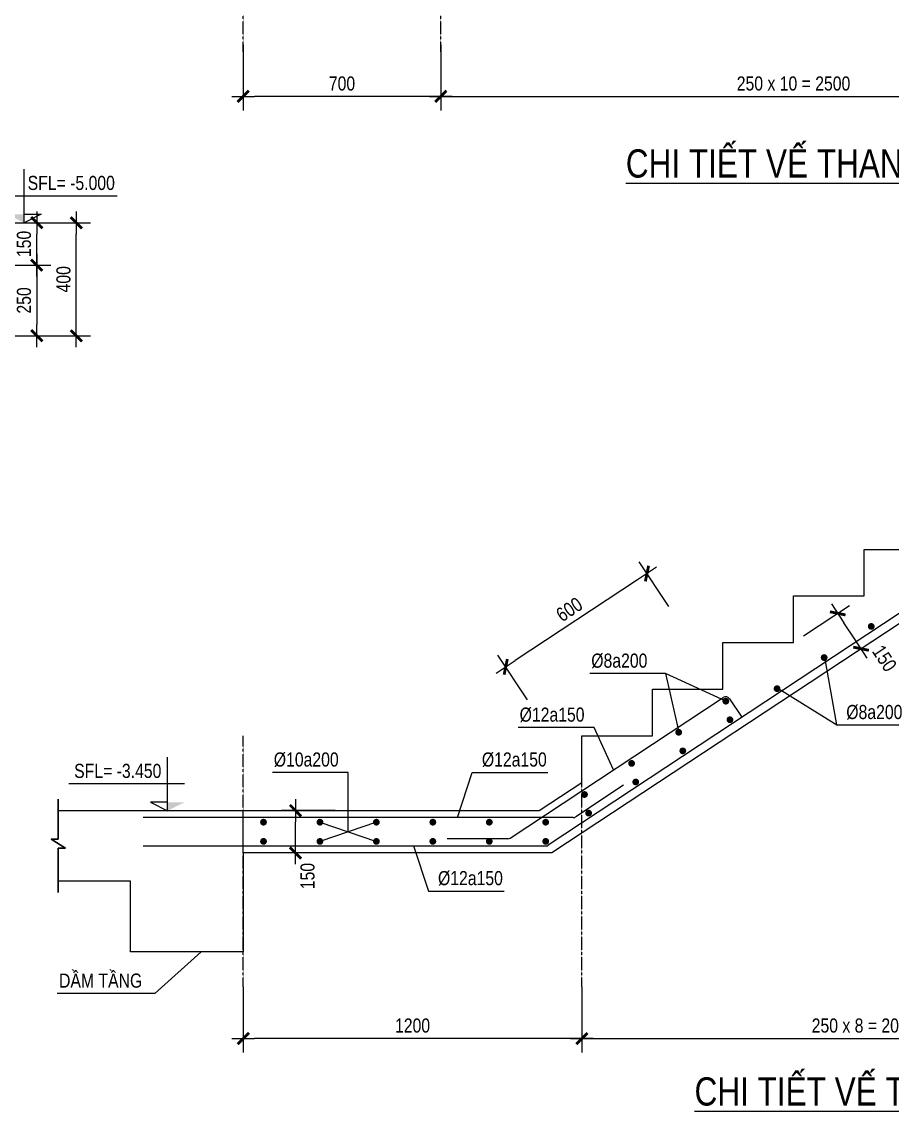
# Model space of a CAD drawing. Header units: millimetres. Extents: x 379264 to 1158416, y -283062 to 356890.
# Drawn here: x 1133062 to 1140773, y -22315 to -12671 of the extents above; entities that cross this region are included whole.
import ezdxf
from ezdxf.enums import TextEntityAlignment as Align

# ---------------------------------------------------------------- set-up
doc = ezdxf.new("R2010")
doc.units = ezdxf.units.MM
doc.linetypes.add('CENTER', pattern=[2, 1.25, -0.25, 0.25, -0.25])
doc.linetypes.add('HIDDEN', pattern=[9.525, 6.35, -3.175])
for name, color, linetype in [('01PM. TEXT A', 3, 'Continuous'), ('02PM. TEXT B', 4, 'Continuous'), ('04PM. THIN', 7, 'Continuous'), ('05PM. FRAME', 4, 'Continuous'), ('06PM. HIDDEN', 4, 'HIDDEN'), ('08PM. SSS X', 6, 'Continuous'), ('11PM. DIM', 2, 'Continuous'), ('12PM. GRID', 8, 'CENTER'), ('BLOCK A - CHI TIET THANG 4$0$Net cat Tuong', 4, 'Continuous'), ('CHI TIET THANG SAN VUON$0$Number Step', 94, 'Continuous')]:
    doc.layers.add(name, color=color, linetype=linetype)
doc.styles.add('[PMDC2013]STYLE', font='arial.ttf', dxfattribs={"width": 0.8})
doc.dimstyles.new('20', dxfattribs={"dimtxt": 250, "dimasz": 200, "dimexe": 250, "dimexo": 0, "dimgap": 100, "dimtad": 1, "dimdec": 0, "dimlfac": 0.2, "dimzin": 0, "dimdsep": 46, "dimtxsty": '[PMDC2013]STYLE', "dimblk": 'TICK', "dimcen": 0, "dimdle": 300, "dimclrd": 2, "dimclre": 2, "dimclrt": 4, "dimadec": 0, "dimazin": 0, "dimtfac": 0.004, "dimtdec": 0, "dimtix": 1, "dimtmove": 2, "dimatfit": 3, "dimldrblk": 'TICK', "dimfxl": 1, "dimtvp": 0.8, "dimtolj": 1, "dimtzin": 0, "dimarcsym": 0})

# ---------------------------------------------------------------- blocks, each defined once
blk = doc.blocks.new('TICK')
at = {"color": 0, "linetype": 'ByBlock'}
blk.add_line((1, 0), (-1, 0), dxfattribs=at)
at = {"color": 7, "linetype": 'ByBlock', "const_width": 0.25}
blk.add_lwpolyline([(-0.5, -0.5), (0.5, 0.5)], dxfattribs=at)
blk = doc.blocks.new('*D1332')
at = {"layer": '11PM. DIM', "color": 2, "lineweight": -2, "ltscale": 0.3, "transparency": 16777216}
for p, q in [((761596, -340445), (762546, -340445)), ((762296, -340995), (762296, -340645)), ((761596, -341195), (762546, -341195))]:
    blk.add_line(p, q, dxfattribs=at)
at = {"layer": 'Defpoints', "color": 0, "ltscale": 0.3, "transparency": 16777216}
for p in [(761596, -340445), (762296, -340445), (761596, -341195)]:
    blk.add_point(p, dxfattribs=at)
at = {"layer": '11PM. DIM', "color": 2, "lineweight": -2, "ltscale": 0.3, "transparency": 16777216, "xscale": 200, "yscale": 200, "zscale": 200}
for p, rotation in [((762296, -340445), 90), ((762296, -341195), 270)]:
    blk.add_blockref('TICK', p, dxfattribs=dict(at, rotation=rotation))
at = {"layer": '11PM. DIM', "color": 4, "ltscale": 0.3, "transparency": 16777216, "insert": (762069, -340820), "char_height": 250, "attachment_point": 5, "rotation": 90, "style": '[PMDC2013]STYLE'}
blk.add_mtext('\\A1;150', dxfattribs=at)
blk = doc.blocks.new('*D1333')
at = {"layer": '11PM. DIM', "color": 2, "lineweight": -2, "ltscale": 0.3, "transparency": 16777216}
for p, q in [((761596, -341195), (762546, -341195)), ((762296, -341395), (762296, -342245)), ((761596, -342445), (762546, -342445))]:
    blk.add_line(p, q, dxfattribs=at)
at = {"layer": 'Defpoints', "color": 0, "ltscale": 0.3, "transparency": 16777216}
for p in [(761596, -341195), (761596, -342445), (762296, -342445)]:
    blk.add_point(p, dxfattribs=at)
at = {"layer": '11PM. DIM', "color": 2, "lineweight": -2, "ltscale": 0.3, "transparency": 16777216, "xscale": 200, "yscale": 200, "zscale": 200}
for p, rotation in [((762296, -341195), 90), ((762296, -342445), 270)]:
    blk.add_blockref('TICK', p, dxfattribs=dict(at, rotation=rotation))
at = {"layer": '11PM. DIM', "color": 4, "ltscale": 0.3, "transparency": 16777216, "insert": (762069, -341820), "char_height": 250, "attachment_point": 5, "rotation": 90, "style": '[PMDC2013]STYLE'}
blk.add_mtext('\\A1;250', dxfattribs=at)
blk = doc.blocks.new('*D1334')
at = {"layer": '11PM. DIM', "color": 2, "lineweight": -2, "ltscale": 0.3, "transparency": 16777216}
for p, q in [((762296, -340445), (763246, -340445)), ((762996, -342245), (762996, -340645)), ((762296, -342445), (763246, -342445))]:
    blk.add_line(p, q, dxfattribs=at)
at = {"layer": 'Defpoints', "color": 0, "ltscale": 0.3, "transparency": 16777216}
for p in [(762296, -340445), (762996, -340445), (762296, -342445)]:
    blk.add_point(p, dxfattribs=at)
at = {"layer": '11PM. DIM', "color": 2, "lineweight": -2, "ltscale": 0.3, "transparency": 16777216, "xscale": 200, "yscale": 200, "zscale": 200}
for p, rotation in [((762996, -340445), 90), ((762996, -342445), 270)]:
    blk.add_blockref('TICK', p, dxfattribs=dict(at, rotation=rotation))
at = {"layer": '11PM. DIM', "color": 4, "ltscale": 0.3, "transparency": 16777216, "insert": (762769, -341445), "char_height": 250, "attachment_point": 5, "rotation": 90, "style": '[PMDC2013]STYLE'}
blk.add_mtext('\\A1;400', dxfattribs=at)
blk = doc.blocks.new('*U1185')
at = {"layer": '04PM. THIN'}
for p, q in [((0, 0), (0, 950)), ((-300, 475), (1650, 475)), ((0, 150), (300, 150)), ((300, 150), (0, 0))]:
    blk.add_line(p, q, dxfattribs=at)
at = {"layer": '04PM. THIN', "linetype": 'ByBlock'}
blk.add_line((-475, 0), (475, 0), dxfattribs=at)
at = {"layer": '04PM. THIN'}
blk.add_solid([(0, 0), (0, 150), (-300, 150)], dxfattribs=at)
blk = doc.blocks.new('*D1348')
at = {"layer": '11PM. DIM', "color": 2, "lineweight": -2, "ltscale": 0.3, "transparency": 16777216}
for p, q in [((727375, -337870), (728189, -337333)), ((728283, -337930), (728090, -337638)), ((727788, -338496), (728602, -337959))]:
    blk.add_line(p, q, dxfattribs=at)
at = {"layer": 'Defpoints', "color": 0, "ltscale": 0.3, "transparency": 16777216}
for p in [(727980, -337471), (727375, -337870), (727788, -338496)]:
    blk.add_point(p, dxfattribs=at)
at = {"layer": '11PM. DIM', "color": 2, "lineweight": -2, "ltscale": 0.3, "transparency": 16777216, "xscale": 200, "yscale": 200, "zscale": 200}
for p, rotation in [((727980, -337471), 123.4248111817702), ((728393, -338097), 303.4248111817702)]:
    blk.add_blockref('TICK', p, dxfattribs=dict(at, rotation=rotation))
at = {"layer": '11PM. DIM', "color": 4, "ltscale": 0.3, "transparency": 16777216, "insert": (728807, -338268), "char_height": 250, "attachment_point": 5, "rotation": 303.4248, "style": '[PMDC2013]STYLE'}
blk.add_mtext('\\A1;150', dxfattribs=at)
blk = doc.blocks.new('*D1350')
at = {"layer": '11PM. DIM', "color": 2, "lineweight": -2, "ltscale": 0.3, "transparency": 16777216}
for p, q in [((724986, -337350), (724463, -336557)), ((724433, -336876), (722263, -338308)), ((722482, -339003), (721959, -338210))]:
    blk.add_line(p, q, dxfattribs=at)
at = {"layer": 'Defpoints', "color": 0, "ltscale": 0.3, "transparency": 16777216}
for p in [(724986, -337350), (722097, -338418), (722482, -339003)]:
    blk.add_point(p, dxfattribs=at)
at = {"layer": '11PM. DIM', "color": 2, "lineweight": -2, "ltscale": 0.3, "transparency": 16777216, "xscale": 200, "yscale": 200, "zscale": 200}
for p, rotation in [((724600, -336766), 33.42481118570959), ((722097, -338418), 213.4248111857095)]:
    blk.add_blockref('TICK', p, dxfattribs=dict(at, rotation=rotation))
at = {"layer": '11PM. DIM', "color": 4, "ltscale": 0.3, "transparency": 16777216, "insert": (723223, -337402), "char_height": 250, "attachment_point": 5, "rotation": 33.4248, "style": '[PMDC2013]STYLE'}
blk.add_mtext('\\A1;600', dxfattribs=at)
blk = doc.blocks.new('*U685')
at = {"const_width": 60}
for points in [[(-30, 0, 1), (30, 0, 1)], [(970, 0, 1), (1030, 0, 1)], [(1970, 0, 1), (2030, 0, 1)], [(2970, 0, 1), (3030, 0, 1)], [(3970, 0, 1), (4030, 0, 1)], [(4970, 0, 1), (5030, 0, 1)], [(5970, 0, 1), (6030, 0, 1)], [(6970, 0, 1), (7030, 0, 1)], [(7970, 0, 1), (8030, 0, 1)], [(8970, 0, 1), (9030, 0, 1)], [(9970, 0, 1), (10030, 0, 1)], [(10970, 0, 1), (11030, 0, 1)], [(11970, 0, 1), (12030, 0, 1)], [(12970, 0, 1), (13030, 0, 1)]]:
    blk.add_lwpolyline(points, format="xyb", close=True, dxfattribs=at)
blk = doc.blocks.new('*U812')
at = {"const_width": 60}
for points in [[(-30, 0, 1), (30, 0, 1)], [(970, 0, 1), (1030, 0, 1)], [(1970, 0, 1), (2030, 0, 1)], [(2970, 0, 1), (3030, 0, 1)]]:
    blk.add_lwpolyline(points, format="xyb", close=True, dxfattribs=at)
blk = doc.blocks.new('*D1355')
at = {"layer": '11PM. DIM', "color": 2, "lineweight": -2, "ltscale": 0.3, "transparency": 16777216}
for p, q in [((723446, -344083), (723446, -345248)), ((733446, -344083), (733446, -345248)), ((723646, -344998), (733246, -344998))]:
    blk.add_line(p, q, dxfattribs=at)
at = {"layer": 'Defpoints', "color": 0, "ltscale": 0.3, "transparency": 16777216}
for p in [(723446, -344083), (733446, -344083), (733446, -344998)]:
    blk.add_point(p, dxfattribs=at)
at = {"layer": '11PM. DIM', "color": 2, "lineweight": -2, "ltscale": 0.3, "transparency": 16777216, "xscale": 200, "yscale": 200, "zscale": 200, "rotation": 180}
blk.add_blockref('TICK', (723446, -344998), dxfattribs=at)
at = {"layer": '11PM. DIM', "color": 2, "lineweight": -2, "ltscale": 0.3, "transparency": 16777216, "xscale": 200, "yscale": 200, "zscale": 200}
blk.add_blockref('TICK', (733446, -344998), dxfattribs=at)
at = {"layer": '11PM. DIM', "color": 4, "ltscale": 0.3, "transparency": 16777216, "insert": (728446, -344770), "char_height": 250, "attachment_point": 5, "style": '[PMDC2013]STYLE'}
blk.add_mtext('\\A1;250 x 8 = 2000', dxfattribs=at)
blk = doc.blocks.new('*U1189')
at = {"layer": '04PM. THIN'}
for p, q in [((0, 0), (0, 950)), ((-300, 475), (1750, 475)), ((0, 150), (300, 150)), ((300, 150), (0, 0))]:
    blk.add_line(p, q, dxfattribs=at)
at = {"layer": '04PM. THIN', "linetype": 'ByBlock'}
blk.add_line((-475, 0), (475, 0), dxfattribs=at)
at = {"layer": '04PM. THIN'}
blk.add_solid([(0, 0), (0, 150), (-300, 150)], dxfattribs=at)
blk = doc.blocks.new('*U809')
at = {"const_width": 60}
for points in [[(-4970, 0, -1), (-5030, 0, -1)], [(-3970, 0, -1), (-4030, 0, -1)], [(-2970, 0, -1), (-3030, 0, -1)], [(-1970, 0, -1), (-2030, 0, -1)], [(-970, 0, -1), (-1030, 0, -1)], [(30, 0, -1), (-30, 0, -1)]]:
    blk.add_lwpolyline(points, format="xyb", close=True, dxfattribs=at)
blk = doc.blocks.new('*D1357')
at = {"layer": '11PM. DIM', "color": 2, "lineweight": -2, "ltscale": 0.3, "transparency": 16777216}
for p, q in [((719074, -340963), (718124, -340963)), ((718374, -341513), (718374, -341163)), ((719074, -341713), (718124, -341713))]:
    blk.add_line(p, q, dxfattribs=at)
at = {"layer": 'Defpoints', "color": 0, "ltscale": 0.3, "transparency": 16777216}
for p in [(718374, -340963), (719074, -340963), (719074, -341713)]:
    blk.add_point(p, dxfattribs=at)
at = {"layer": '11PM. DIM', "color": 2, "lineweight": -2, "ltscale": 0.3, "transparency": 16777216, "xscale": 200, "yscale": 200, "zscale": 200}
for p, rotation in [((718374, -340963), 90), ((718374, -341713), 270)]:
    blk.add_blockref('TICK', p, dxfattribs=dict(at, rotation=rotation))
at = {"layer": '11PM. DIM', "color": 4, "ltscale": 0.3, "transparency": 16777216, "insert": (718586, -342122), "char_height": 250, "attachment_point": 5, "rotation": 90, "style": '[PMDC2013]STYLE'}
blk.add_mtext('\\A1;150', dxfattribs=at)
blk = doc.blocks.new('*D1358')
at = {"layer": '11PM. DIM', "color": 2, "lineweight": -2, "ltscale": 0.3, "transparency": 16777216}
for p, q in [((717446, -344083), (717446, -345248)), ((723446, -344083), (723446, -345248)), ((723246, -344998), (717646, -344998))]:
    blk.add_line(p, q, dxfattribs=at)
at = {"layer": 'Defpoints', "color": 0, "ltscale": 0.3, "transparency": 16777216}
for p in [(717446, -344083), (723446, -344083), (717446, -344998)]:
    blk.add_point(p, dxfattribs=at)
at = {"layer": '11PM. DIM', "color": 2, "lineweight": -2, "ltscale": 0.3, "transparency": 16777216, "xscale": 200, "yscale": 200, "zscale": 200, "rotation": 180}
blk.add_blockref('TICK', (717446, -344998), dxfattribs=at)
at = {"layer": '11PM. DIM', "color": 2, "lineweight": -2, "ltscale": 0.3, "transparency": 16777216, "xscale": 200, "yscale": 200, "zscale": 200}
blk.add_blockref('TICK', (723446, -344998), dxfattribs=at)
at = {"layer": '11PM. DIM', "color": 4, "ltscale": 0.3, "transparency": 16777216, "insert": (720446, -344770), "char_height": 250, "attachment_point": 5, "style": '[PMDC2013]STYLE'}
blk.add_mtext('\\A1;1200', dxfattribs=at)
blk = doc.blocks.new('*D1365')
at = {"layer": '11PM. DIM', "color": 2, "lineweight": -2, "ltscale": 0.3, "transparency": 16777216}
for p, q in [((720946, -327403), (720946, -328568)), ((733446, -327403), (733446, -328568)), ((721146, -328318), (733246, -328318))]:
    blk.add_line(p, q, dxfattribs=at)
at = {"layer": 'Defpoints', "color": 0, "ltscale": 0.3, "transparency": 16777216}
for p in [(720946, -327403), (733446, -327403), (733446, -328318)]:
    blk.add_point(p, dxfattribs=at)
at = {"layer": '11PM. DIM', "color": 2, "lineweight": -2, "ltscale": 0.3, "transparency": 16777216, "xscale": 200, "yscale": 200, "zscale": 200, "rotation": 180}
blk.add_blockref('TICK', (720946, -328318), dxfattribs=at)
at = {"layer": '11PM. DIM', "color": 2, "lineweight": -2, "ltscale": 0.3, "transparency": 16777216, "xscale": 200, "yscale": 200, "zscale": 200}
blk.add_blockref('TICK', (733446, -328318), dxfattribs=at)
at = {"layer": '11PM. DIM', "color": 4, "ltscale": 0.3, "transparency": 16777216, "insert": (727196, -328091), "char_height": 250, "attachment_point": 5, "style": '[PMDC2013]STYLE'}
blk.add_mtext('\\A1;250 x 10 = 2500', dxfattribs=at)
blk = doc.blocks.new('*D1360')
at = {"layer": '11PM. DIM', "color": 2, "lineweight": -2, "ltscale": 0.3, "transparency": 16777216}
for p, q in [((717446, -327403), (717446, -328568)), ((720946, -327403), (720946, -328568)), ((720746, -328318), (717646, -328318))]:
    blk.add_line(p, q, dxfattribs=at)
at = {"layer": 'Defpoints', "color": 0, "ltscale": 0.3, "transparency": 16777216}
for p in [(717446, -327403), (720946, -327403), (717446, -328318)]:
    blk.add_point(p, dxfattribs=at)
at = {"layer": '11PM. DIM', "color": 2, "lineweight": -2, "ltscale": 0.3, "transparency": 16777216, "xscale": 200, "yscale": 200, "zscale": 200, "rotation": 180}
blk.add_blockref('TICK', (717446, -328318), dxfattribs=at)
at = {"layer": '11PM. DIM', "color": 2, "lineweight": -2, "ltscale": 0.3, "transparency": 16777216, "xscale": 200, "yscale": 200, "zscale": 200}
blk.add_blockref('TICK', (720946, -328318), dxfattribs=at)
at = {"layer": '11PM. DIM', "color": 4, "ltscale": 0.3, "transparency": 16777216, "insert": (719196, -328091), "char_height": 250, "attachment_point": 5, "style": '[PMDC2013]STYLE'}
blk.add_mtext('\\A1;700', dxfattribs=at)
blk = doc.blocks.new('A$C0EA042E7')
at = {"layer": '02PM. TEXT B', "ltscale": 500}
blk.add_blockref('*U1185', (7595.5, 0), dxfattribs=at)
at = {"layer": '02PM. TEXT B', "ltscale": 500, "style": '[PMDC2013]STYLE', "width": 0.8}
blk.add_text('SFL= -5.000', height=250, dxfattribs=at).set_placement((7658.1, 705, 0), align=Align.MIDDLE_LEFT)
at = {"layer": '11PM. DIM', "ltscale": 0.3}
for base, p1, p2, angle, picture, middle in [((7820.5, 0), (7120.5, -750), (7120.5, 0), 90, '*D1332', (7592.9, -375)), ((8520.5, 0), (7820.5, -2000), (7820.5, 0), 90, '*D1334', (8292.9, -1000)), ((7820.5, -2000), (7120.5, -750), (7120.5, -2000), 270, '*D1333', (7592.9, -1375))]:
    dim = blk.add_linear_dim(base=base, p1=p1, p2=p2, angle=angle, dimstyle='20', override={"dimtxsty": '[PMDC2013]STYLE'}, dxfattribs=at)
    dim.commit()
    dim.dimension.update_dxf_attribs({"geometry": picture, "text_midpoint": middle, "insert": (-754475.9, 340444.5)})
blk = doc.blocks.new('A$C0E161157')
at = {"layer": '04PM. THIN'}
for p, q in [((-5485.6, -6409.2), (-5695.9, -5207.3)), ((-8515.8, -5499.8), (-8284.6, -6538.5)), ((-14640.7, -8130), (-13640.7, -8470)), ((-13640.7, -8130), (-14640.7, -8470))]:
    blk.add_line(p, q, dxfattribs=at)
at = {"layer": '04PM. THIN', "flags": 128}
for points in [[(-7450, -5987.6), (-8515.8, -5499.8), (-9857.2, -5499.8)], [(-6530.5, -5758.2), (-5485.6, -6409.2), (-4144.2, -6409.2)], [(-9440.5, -7205.5), (-9785, -6455.3), (-11126.4, -6455.3)], [(-14140.7, -8300), (-14140.7, -7250), (-15482.1, -7250)], [(-12206, -8050), (-11941.7, -7250), (-10600.3, -7250)], [(-12983.4, -8550), (-12719.1, -9350), (-11377.8, -9350)], [(-16745, -10425), (-17564.6, -11165.1), (-19294.5, -11165.1)]]:
    blk.add_lwpolyline(points, dxfattribs=at)
at = {"layer": '04PM. THIN'}
blk.add_lwpolyline([(-19277.9, -9374), (-19277.9, -9374), (-19277.9, -8591.9), (-19150.6, -8590.9), (-19401.4, -8431.2), (-19277.9, -8431.2), (-19277.9, -7725.1), (-19277.9, -7725.1), (-19277.9, -8431.5), (-19401.4, -8431.2), (-19150.6, -8590.9), (-19277.9, -8591.4)], close=True, dxfattribs=at)
at = {"layer": '05PM. FRAME', "ltscale": 0.25}
blk.add_line((1475.2, -750), (-10532.4, -8675), dxfattribs=at)
for points in [[(-10000, -7425), (-10000, -7425), (-10000, -6600), (-8750, -6600), (-8750, -5775), (-7500, -5775), (-7500, -4950), (-6250, -4950), (-6250, -4125), (-5000, -4125), (-5000, -3300), (-3750, -3300), (-3750, -2475), (-2500, -2475), (-2500, -1650), (-1250, -1650), (-1250, -825), (0, -825), (0, 0), (5995, 0)], [(-16000, -8675), (-16000, -10425), (-18000, -10425), (-18000, -9175), (-19277.9, -9175)]]:
    blk.add_lwpolyline(points, dxfattribs=at)
at = {"layer": '06PM. HIDDEN', "linetype": 'HIDDEN', "ltscale": 0.25}
blk.add_line((-16000, -8675), (-16000, -7925), dxfattribs=at)
at = {"layer": '08PM. SSS X', "ltscale": 400}
for p, q in [((1751, -388.2), (-10595.3, -8536.8)), ((-11268.2, -8411.8), (-7494.1, -5920.9)), ((-7383.2, -5943.6), (-7165.7, -6273.2)), ((-9261.1, -7476.5), (-10110, -8036.8)), ((-10154.1, -8050), (-17775, -8050)), ((-11312.2, -8425), (-12384.6, -8425)), ((-17775, -8550), (-10639.3, -8550))]:
    blk.add_line(p, q, dxfattribs=at)
for centre, start, end in [((-7450, -5987.6), 33.42481, 123.42481), ((-10154.1, -7970), 270, 303.42481), ((-11312.2, -8345), 270, 303.42481), ((-10639.3, -8470), 270, 303.42481)]:
    blk.add_arc(centre, 80, start, end, dxfattribs=at)
at = {"layer": '12PM. GRID', "ltscale": 3}
for p, q in [((-16000, -11044.8), (-16000, -6600)), ((-10000, -11044.8), (-10000, -6600))]:
    blk.add_line(p, q, dxfattribs=at)
at = {"layer": 'BLOCK A - CHI TIET THANG 4$0$Net cat Tuong'}
for p, q in [((-19277.9, -7925), (-16000, -7925)), ((-10532.4, -8675), (-16000, -8675))]:
    blk.add_line(p, q, dxfattribs=at)
blk.add_lwpolyline([(-16000, -7925), (-10757.6, -7925), (-10000, -7425)], dxfattribs=at)
at = {"layer": '02PM. TEXT B', "ltscale": 500, "xscale": -1}
blk.add_blockref('*U1189', (-17339.9, -7926.7), dxfattribs=at)
at = {"layer": '04PM. THIN', "xscale": -1}
for name, p, rotation in [('*U685', (-9880.8, -7969.4), 213.4248111825855), ('*U809', (-10640.7, -8470), 180)]:
    blk.add_blockref(name, p, dxfattribs=dict(at, rotation=rotation))
at = {"layer": '04PM. THIN', "rotation": 213.4248111826145}
blk.add_blockref('*U812', (-7450, -5987.6), dxfattribs=at)
at = {"layer": '04PM. THIN'}
blk.add_blockref('*U809', (-10640.7, -8130), dxfattribs=at)
at = {"layer": '01PM. TEXT A', "style": '[PMDC2013]STYLE', "width": 0.8}
blk.add_text('%%UCHI TIẾT VẾ THANG 3', height=500, dxfattribs=at).set_placement((-5101.5, -13147.2), align=Align.CENTER)
at = {"layer": '02PM. TEXT B', "color": 4, "style": '[PMDC2013]STYLE', "width": 0.8}
for s, p in [('%%C8a200', (-9833.5, -5394.8)), ('%%C12a150', (-11102.7, -6350.3)), ('%%C8a200', (-5315.6, -6304.2)), ('%%C10a200', (-15458.4, -7145)), ('%%C12a150', (-11771.6, -7145)), ('%%C12a150', (-12549.1, -9245)), ('DẦM TẦNG', (-19263.3, -11060.1))]:
    blk.add_text(s, height=250, dxfattribs=at).set_placement(p)
at = {"layer": '02PM. TEXT B', "ltscale": 500, "style": '[PMDC2013]STYLE', "width": 0.8}
blk.add_text('SFL= -3.450', height=250, dxfattribs=at).set_placement((-18995.5, -7221.7, 0), align=Align.MIDDLE_LEFT)
at = {"layer": '11PM. DIM', "ltscale": 0.3}
dim = blk.add_linear_dim(base=(-11349.6, -5380.2), p1=(-8460.1, -4311.9), p2=(-10964, -5964.4), angle=213.42481, dimstyle='20', override={"dimtxsty": '[PMDC2013]STYLE'}, dxfattribs=at)
dim.commit()
dim.dimension.update_dxf_attribs({"geometry": '*D1350', "text_midpoint": (-10223, -4364), "insert": (-733446.1, 333038.1)})
for base, p1, p2, angle, picture, middle in [((-5465.9, -4432.5), (-5657.9, -5457.8), (-6071, -4831.9), 123.42481, '*D1348', (-4638.8, -5230.2)), ((-15072.6, -7925), (-14372.6, -8675), (-14372.6, -7925), 90, '*D1357', (-14860.6, -9084.1))]:
    dim = blk.add_linear_dim(base=base, p1=p1, p2=p2, angle=angle, dimstyle='20', dxfattribs=at)
    dim.commit()
    dim.dimension.update_dxf_attribs({"geometry": picture, "text_midpoint": middle, "dimtype": 128, "insert": (-733446.1, 333038.1)})
dim = blk.add_linear_dim(base=(0, -11959.9), p1=(-10000, -11044.8), p2=(0, -11044.8), angle=180, text='250 x 8 = <>', dimstyle='20', dxfattribs=at)
dim.commit()
dim.dimension.update_dxf_attribs({"geometry": '*D1355', "text_midpoint": (-5000, -11732.2), "insert": (-733446.1, 333038.1)})
dim = blk.add_linear_dim(base=(-16000, -11959.9), p1=(-10000, -11044.8), p2=(-16000, -11044.8), dimstyle='20', dxfattribs=at)
dim.commit()
dim.dimension.update_dxf_attribs({"geometry": '*D1358', "text_midpoint": (-13000, -11732.2), "insert": (-733446.1, 333038.1)})
blk = doc.blocks.new('A$C39354B88')
at = {"layer": '12PM. GRID', "ltscale": 3}
for p, q in [((-23000, -4001.8), (-23000, 11739.1)), ((-19500, -4001.8), (-19500, 11739.1))]:
    blk.add_line(p, q, dxfattribs=at)
at = {"layer": '01PM. TEXT A', "style": '[PMDC2013]STYLE', "width": 0.8}
blk.add_text('%%UCHI TIẾT VẾ THANG 5', height=500, dxfattribs=at).set_placement((-13318.9, -6228.5), align=Align.CENTER)
at = {"layer": '11PM. DIM', "ltscale": 0.3}
dim = blk.add_linear_dim(base=(-7000, -4791.2), p1=(-19500, -3876.1), p2=(-7000, -3876.1), angle=180, text='250 x 10 = <>', dimstyle='20', dxfattribs=at)
dim.commit()
dim.dimension.update_dxf_attribs({"geometry": '*D1365', "text_midpoint": (-13250, -4563.5), "insert": (-740446.1, 323527.3)})
dim = blk.add_linear_dim(base=(-23000, -4791.2), p1=(-19500, -3876.1), p2=(-23000, -3876.1), dimstyle='20', dxfattribs=at)
dim.commit()
dim.dimension.update_dxf_attribs({"geometry": '*D1360', "text_midpoint": (-21250, -4563.5), "insert": (-740446.1, 323527.3)})

msp = doc.modelspace()

# ---------------------------------------------------------------- block references
at = {"layer": 'CHI TIET THANG SAN VUON$0$Number Step', "xscale": 0.5, "yscale": 0.5, "zscale": 0.5}
for name, p in [('A$C39354B88', (1146524, -10936.47)), ('A$C0EA042E7', (1129285.3, -14450.43)), ('A$C0E161157', (1143024.01, -15691.87))]:
    msp.add_blockref(name, p, dxfattribs=at)

doc.saveas('drawing.dxf')
